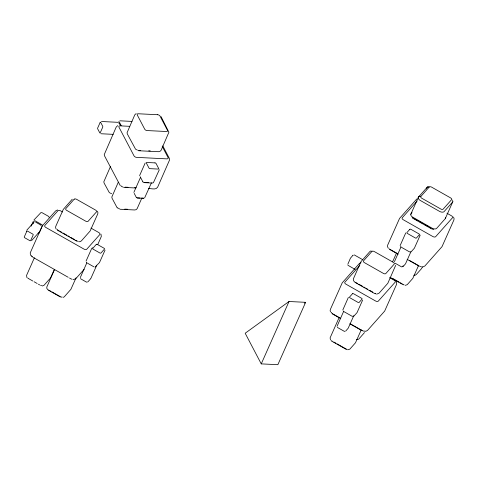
<?xml version="1.0" encoding="UTF-8"?>
<svg xmlns="http://www.w3.org/2000/svg" width="478" height="478" viewBox="0 0 478 478"><rect width="100%" height="100%" fill="white"/><g stroke="black" fill="none" stroke-linecap="round" stroke-linejoin="round"><path stroke-width="0.72" d="M80.28 277.61L86.823 262.846M395.653 265.362L387.831 283.275L379.126 293.116L377.064 294.036M420.031 235.439L420.048 235.068M139.582 175.659L145.181 162.992M342.786 310.037L348.384 297.37M400.128 245.62L405.726 232.953M133.852 192.407L140.395 177.643M337.056 326.241L343.598 311.471M159.317 169.738L153.372 182.739L152.339 183.032L144.207 182.632M151.43 182.865L144.589 197.97M394.428 261.711L400.94 247.054M353.051 255.401L353.128 255.085L350.428 258.186L347.811 264.304M31.106 226.154L33.096 221.69M33.012 223.752L34.159 221.171A0.92 0.759 41.7 0 1 35.264 220.92L41.891 224.678A0.92 0.759 41.7 0 1 42.369 225.831L39.244 232.858A0.92 0.759 41.7 0 1 38.138 233.109M42.046 226.327L30.245 252.856L30.508 255.425M34.386 257.797L26.559 275.394L26.905 277.593M54.271 269.646L50.495 277.999L44.072 285.229L42.327 286.005M54.665 269.311L46.784 287.075L46.862 288.485L47.902 289.847M110.585 166.278L103.822 181.783L104.073 183.002L109.438 192.837M118.293 182.208L111.828 197.044L112.073 198.256L117.158 207.787M76.038 277.814L70.893 289.333L64.357 296.736L63.317 297.388M86.076 261.072L91.573 248.721L92.415 247.712M97.823 244.407L101.312 236.491L100.966 234.106M96.741 265.248L90.844 278.483M105.041 250.119L99.496 262.559L95.02 267.124M141.888 197.982L137.132 208.671L136.128 209.681L134.641 209.973L120.115 209.256M261.251 363.877L289.017 301.504L305.627 302.323L277.855 364.696L261.251 363.877L245.178 333.238L289.017 301.504M339.123 317.559L330.113 337.827L330.459 340.019M353.804 315.629L348.193 328.213L345.708 331.051M362.593 300.172L357.048 312.612L353.726 316.299M361.225 329.916L355.483 342.768L349.86 349.119L347.823 349.782M392.599 261.83L396.465 253.143M426.334 188.876L427.129 187.358A3.89 2.151 24 0 1 428.097 186.982M410.853 251.864L405.535 263.796L403.05 266.634M419.935 235.756L414.384 248.19L411.068 251.882M418.561 265.499L412.825 278.351L407.202 284.703L405.165 285.366M422.468 266.79L421.554 268.594L416.29 274.509L415.251 275.167L413.817 275.262M412.024 212.674L410.889 213.989A3.89 2.151 24 0 0 412.496 217.054L432.345 228.317A3.89 2.151 24 0 0 436.498 228.526L445.269 218.667L452.738 201.895A3.89 2.151 24 0 0 452.863 201.041M364.535 332.545L358.661 339.195L356.474 339.685M452.738 201.895L443.966 211.748A3.89 2.151 24 0 1 439.814 211.539L419.965 200.276A3.89 2.151 24 0 1 418.358 197.211L426.932 187.537A1.942 1.583 44.8 0 1 429.238 187.029A1.942 1.076 24 0 1 431.652 187.149L450.623 197.916A1.942 1.076 24 0 1 451.555 199.696L443.172 209.119A1.942 1.076 24 0 1 440.764 209L421.787 198.233A1.942 1.076 24 0 1 420.855 196.452L429.238 187.029M33.932 219.994L40.959 212.573L42.213 212.776L48.893 216.564M26.714 230.288L33.938 222.174M42.458 225.712L55.621 210.918L57.533 209.938M31.584 240.625L38.808 232.511M84.152 269.329L75.721 278.776L73.05 279.642M90.653 278.746L87.821 281.918M416.786 198.985L399.56 218.41L387.652 245.148L387.533 246.684L388.351 248.339M359.773 265.463L344.889 282.187A2.163 1.195 24 0 0 345.929 284.165L375.511 300.955A2.271 1.255 24 0 0 378.325 301.092L395.157 282.187A2.163 1.195 24 0 0 394.117 280.204L389.6 277.64M417.115 201.047L402.231 217.771A2.163 1.195 24 0 0 403.271 219.749L432.847 236.538A2.271 1.255 24 0 0 435.667 236.676L452.499 217.765A2.163 1.195 24 0 0 451.459 215.787L446.942 213.224M402.261 266.808L403.175 265.786M72.256 199.212L63.305 209.382L55.729 226.423L55.621 227.803L56.141 229.01M304.426 303.195L305.627 302.323M136.14 113.573L134.784 114.84L127.052 132.77L127.351 133.995L135.662 149.381M117.725 125.642L116.214 127.046L104.246 154.573L104.574 155.936L120.181 185.488M371.048 250.831L369.823 251.601L361.015 261.627L353.373 278.865L353.601 280.825L355.005 282.373M361.01 262.5L359.444 263.402L342.224 282.827L330.429 309.272L330.137 310.557L330.483 311.961M365.55 331.451L367.492 330.447L384.676 311.07L396.585 284.338L396.704 282.797L396.131 281.458M422.498 267.077L424.834 266.031L442.019 246.654L453.927 219.922L454.046 218.38L453.473 217.042M78.858 241.79L80.184 241.635L81.409 240.87L90.115 231.023L97.787 213.803L97.894 212.417L97.381 211.21M119.876 120.814L131.982 121.412M101.444 121.502L118.108 122.326M129.717 126.329L120.121 125.857A2.163 1.195 24 0 0 118.956 127.166L134.025 155.888A2.163 1.195 24 0 0 136.654 157.376L166.816 158.863A2.271 1.255 24 0 0 168.035 157.489L162.233 146.423M100.864 133.744L113.178 134.348M139.056 150.331L140.544 150.403M148.73 150.803L150.217 150.881M138.817 150.749L158.547 151.705L159.987 151.359L161.068 150.361L168.895 132.245L161.08 116.674M148.383 182.632L143.968 182.417A0.92 0.508 24 0 1 142.892 181.855M125.075 187.149L128.02 187.292M134.641 187.621L136.116 187.693M135.871 187.997L123.7 187.382M148.407 188.613C151.066 188.218 155.816 190.381 157.638 187.179L169.606 159.867L169.278 158.248L162.771 145.844M139.988 198.017L137.18 197.88A0.717 0.4 24 0 1 136.583 197.671M142.091 198.119L143.496 198.191A0.717 0.4 24 0 0 143.782 198.143M137.335 198L143.681 198.316M124.752 209.119L127.644 209.262M138.106 150.648L138.483 150.719M354.282 254.917L362.599 259.632M432.202 228.848L432.196 228.854A1.942 1.076 24 0 0 432.435 228.95M414.265 218.679L418.059 220.836M419.325 221.553L420.592 222.27M421.859 222.987L423.12 223.704M424.386 224.427L428.18 226.578M429.447 227.295L430.714 228.012M432.68 229.129L433.648 229.679M412.651 218.147L431.694 228.95M401.843 247.532L409.18 251.697A0.92 0.508 24 0 0 410.321 251.751M390.657 249.743L397.093 253.394M409.311 260.331L418.967 265.81M389.737 249.48L398.114 254.236M407.142 259.357L419.391 266.306M395.169 263.247L401.365 266.766A0.717 0.4 24 0 0 401.801 266.915M392.558 278.387L399.005 282.05M400.295 282.779L402.231 283.878M390.98 277.814L403.283 284.792M355.178 269.449L347.936 265.278M376.305 294.095L374.854 293.271A1.942 1.076 24 0 0 375.571 293.51M356.295 282.743L357.556 283.46M358.823 284.177L362.617 286.328M363.883 287.045L365.15 287.762M366.411 288.485L367.678 289.202M369.578 290.277L372.738 292.07M355.315 282.564L374.358 293.367M332.67 313.795L340.396 318.181M350.685 324.018L362.557 330.74A2.551 1.416 24 0 0 365.102 330.985M332.395 313.897L340.778 318.653M349.8 323.773L362.049 330.722M333.925 342.075L335.861 343.168M337.151 343.903L346.18 349.03A1.649 0.914 24 0 0 346.371 349.125M331.696 341.131L345.947 349.215M62.558 211.981L60.622 210.882A2.163 1.195 24 0 0 57.94 210.75L44.824 225.479A2.163 1.195 24 0 0 45.864 227.462L84.038 249.128A2.163 1.195 24 0 0 86.721 249.259L99.794 234.573A2.271 1.255 24 0 0 98.707 232.493L90.957 228.096M57.946 230.133L59.212 230.85M60.479 231.567L61.74 232.29M63.006 233.007L66.8 235.158M68.067 235.875L69.334 236.592M70.595 237.315L74.395 239.466M75.655 240.183L76.922 240.9M57.599 230.312L76.641 241.121M35.665 222.127L40.827 225.06M87.677 263.3L93.7 266.718A0.92 0.508 24 0 0 93.921 266.82M33.251 257.457L68.211 277.294M69.507 278.029L71.073 278.907A2.444 1.35 24 0 0 71.969 279.218M32.797 281.016L28.441 278.543A1.649 0.914 24 0 1 28.262 278.435M34.046 281.721L37.159 283.49M38.401 284.195L39.644 284.9M49.348 290.403L50.59 291.114M51.833 291.819L59.929 296.414M48.427 290.206L60.312 296.952M390.012 249.379L389.755 249.217A2.444 1.35 24 0 1 389.283 248.847M32.606 257.092L32.349 256.931A2.444 1.35 24 0 1 31.399 255.945M121.227 125.648L119.267 121.914A0.92 0.442 -87.2 0 0 118.64 122.021M120.223 125.206L119.207 123.258A0.717 0.347 -87.2 0 0 118.789 123.216M140.556 177.416L142.844 181.777M32.325 256.543A2.163 1.195 24 0 1 32.128 256.369M31.309 255.742A2.444 1.35 24 0 1 31.255 255.539M78.093 241.306A1.942 1.076 24 0 1 77.382 241.121M57.539 229.858A1.942 1.076 24 0 1 57.366 229.709M57.085 229.386A1.942 1.076 24 0 1 56.984 229.219M62.248 297.071A1.649 0.914 24 0 1 61.345 297.071M60.939 296.946A1.649 0.914 24 0 1 60.551 296.766M48.72 290.05A1.649 0.914 24 0 1 48.541 289.943M87.08 262.96A0.92 0.508 24 0 1 86.596 262.171M87.11 282.014A0.717 0.4 24 0 1 86.219 281.972L81.051 279.038A0.717 0.4 24 0 1 80.674 278.423M48.959 217.096A0.92 0.759 41.7 0 1 49.12 217.275M40.905 225.114A0.717 0.592 41.7 0 1 41.156 225.389M41.807 285.599A1.649 0.914 24 0 1 41.263 285.599M40.457 285.354A1.649 0.914 24 0 1 40.266 285.252M27.945 278.184A1.649 0.914 24 0 1 27.706 277.909M123.025 186.994A2.444 1.35 24 0 1 122.135 186.683M121.585 186.372A2.444 1.35 24 0 1 121.34 186.193M121.119 186.002A2.444 1.35 24 0 1 120.922 185.799M137.371 150.08A1.942 1.076 24 0 1 136.917 149.865M136.505 149.59A1.942 1.076 24 0 1 136.332 149.435M140.227 176.794A0.92 0.508 24 0 1 140.173 176.639M136.445 197.563A0.717 0.4 24 0 1 136.302 197.384L134.264 193.494A0.717 0.4 24 0 1 134.222 193.375M111.685 193.608A1.649 0.914 24 0 1 110.687 193.345M110.155 193.016A1.649 0.914 24 0 1 110.006 192.885M119.685 208.868A1.649 0.914 24 0 1 118.891 208.689M118.323 208.396A1.649 0.914 24 0 1 118.006 208.145M117.881 208.008A1.649 0.914 24 0 1 117.684 207.733M332.413 313.634A2.444 1.35 24 0 1 331.589 312.857M331.463 312.654A2.444 1.35 24 0 1 331.374 312.445M355.662 282.379A1.942 1.076 24 0 1 355.447 282.253M352.931 316.221A0.92 0.508 24 0 1 351.838 316.113L343.891 311.608A0.92 0.508 24 0 1 343.616 311.405M343.431 311.172A0.92 0.508 24 0 1 343.371 310.945M344.919 331.224A0.717 0.4 24 0 1 344.029 331.182L337.827 327.663A0.717 0.4 24 0 1 337.432 327.209M347.171 349.37A1.649 0.914 24 0 1 346.568 349.209M331.995 340.975A1.649 0.914 24 0 1 331.499 340.611M401.233 247.186A0.92 0.508 24 0 1 400.749 246.397M404.113 284.864A1.649 0.914 24 0 1 403.522 284.607M421.441 266.73A2.551 1.416 24 0 1 420.204 266.455M420.855 196.452A1.942 1.601 38.5 0 0 418.501 197.008L411.032 213.786A1.942 1.601 38.5 0 0 410.907 214.419M452.439 200.067A3.89 2.151 24 0 1 452.642 200.396M445.317 217.496A3.89 2.151 24 0 1 445.269 218.667M413.004 217.962A1.942 1.076 24 0 1 412.592 217.693M412.263 217.376A1.942 1.076 24 0 1 412.138 217.215M26.756 231.358L24.318 236.843A0.717 0.592 41.7 0 0 24.695 237.739L29.857 240.673A0.717 0.592 41.7 0 0 30.723 240.476L33.161 234.997A0.717 0.592 41.7 0 0 32.785 234.095L27.622 231.167A0.717 0.592 41.7 0 0 26.756 231.358M100.165 122.428L97.721 127.907A0.717 0.347 -87.2 0 0 97.721 128.923L99.765 132.806A0.717 0.347 -87.2 0 0 100.249 132.729L102.692 127.244A0.717 0.347 -87.2 0 0 102.692 126.234L100.649 122.344A0.717 0.347 -87.2 0 0 100.165 122.428M74.186 199.201L65.803 208.623A1.942 1.076 24 0 0 66.735 210.404L85.705 221.171A1.942 1.076 24 0 0 88.119 221.284L96.502 211.868A1.942 1.076 24 0 0 95.57 210.087L76.594 199.32A1.942 1.076 24 0 0 74.186 199.201M96.269 244.419L92.756 248.363A0.92 0.508 24 0 0 93.198 249.205L99.824 252.964A0.92 0.508 24 0 0 100.972 253.023L104.479 249.08A0.92 0.508 24 0 0 104.037 248.231L97.416 244.473A0.92 0.508 24 0 0 96.269 244.419M371.902 251.452L363.513 260.869A1.942 1.076 24 0 0 364.445 262.649L383.422 273.416A1.942 1.076 24 0 0 385.83 273.536L394.219 264.113A1.942 1.076 24 0 0 393.286 262.338L374.31 251.565A1.942 1.076 24 0 0 371.902 251.452M352.501 293.719L349.573 297.005A0.92 0.508 24 0 0 350.015 297.854L357.962 302.359A0.92 0.508 24 0 0 359.103 302.419L362.031 299.132A0.92 0.508 24 0 0 361.589 298.284L353.642 293.779A0.92 0.508 24 0 0 352.501 293.719M409.837 229.303L406.909 232.589A0.92 0.508 24 0 0 407.352 233.437L415.298 237.942A0.92 0.508 24 0 0 416.446 238.002L419.373 234.71A0.92 0.508 24 0 0 418.931 233.867L410.984 229.356A0.92 0.508 24 0 0 409.837 229.303M157.638 114.72L138.291 113.77A1.942 1.076 24 0 0 137.246 114.941L144.732 129.215A1.942 1.076 24 0 0 147.099 130.56L166.446 131.51A1.942 1.076 24 0 0 167.491 130.339L160.005 116.064A1.942 1.076 24 0 0 157.638 114.72M154.95 162.884L146.848 162.484A0.92 0.508 24 0 0 146.352 163.04L148.969 168.023A0.92 0.508 24 0 0 150.086 168.662L158.188 169.063A0.92 0.508 24 0 0 158.684 168.501L156.073 163.518A0.92 0.508 24 0 0 154.95 162.884"/></g></svg>
